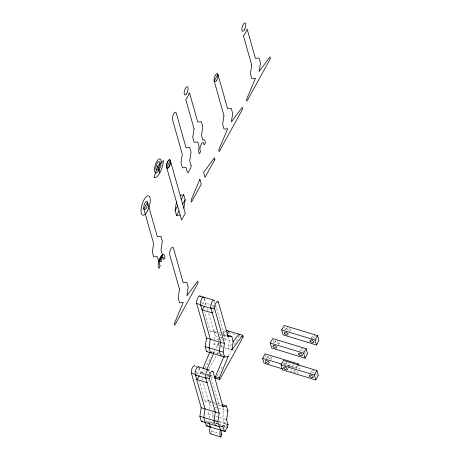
<?xml version="1.0" encoding="UTF-8"?>
<svg xmlns="http://www.w3.org/2000/svg" width="460" height="460" viewBox="0 0 460 460"><rect width="100%" height="100%" fill="white"/><g stroke="black" fill="none" stroke-linecap="round" stroke-linejoin="round"><path stroke-width="0.34" stroke-dasharray="2.3 1.72" d="M208.748 422.613A4.45 1.639 -73.1 0 1 209.656 421.653L209.835 420.377M213.538 422.665L209.656 421.653M219.04 346.035L213.9 344.482L214.308 341.791M214.636 339.641L215.205 335.88L213.808 330.941L210.174 331.315L204.677 311.874M218.161 342.959L217.758 345.65L219.782 342.901M218.488 340.808L218.736 339.198M209.748 418.174L208.616 414.161L209.105 410.935M209.352 409.325L209.921 405.565L208.524 400.625L204.89 400.999L199.387 381.558M212.957 412.108L212.468 415.334L213.331 418.364M213.204 410.492L213.365 409.417M211.169 432.342L211.56 431.147A4.45 1.639 -73.1 0 1 210.921 428.95M204.614 374.963L201.721 374.089L201.256 372.445L202.371 369.788M213.492 353.705L214.055 352.377L213.147 352.469M201.721 374.089L204.188 369.604M204.803 368.483L210.979 357.265M213.676 352.36L214.601 350.681M215.912 348.295L219 342.688M220.852 339.325L222.088 337.082M222.703 335.961L225.17 331.476L224.704 329.826L222.68 332.574M209.277 368.529L216.142 356.051M217.298 353.947L218.46 351.848M221.001 347.219L222.853 343.856M224.704 340.492L226.556 337.128M228.407 333.764L228.942 332.333M217.091 376.13L222.646 366.039M228.275 355.804L230.667 351.457M234.37 344.73L239.309 335.76L239.189 335.346M275.408 341.13L274.125 343.459L273.073 339.813M266.507 358.737L267.795 356.408M285.585 330.257L286.821 328.009M278.536 344.425L279.197 343.212A2.168 1.006 28.8 0 0 276.931 340.981M270.658 360.174L271.584 358.49M289.691 331.775L290.616 330.096M286.16 362.974L284.878 365.309L284.004 362.279M288.058 368.512L289.029 366.741M289.288 366.269L289.955 365.062A2.168 1.006 28.8 0 0 287.684 362.831M299.822 351.25L301.104 348.921M291.899 367.086L293.445 364.285M311.242 338.134L312.524 335.8A2.168 1.006 28.8 0 1 315.669 336.565M294.768 370.852L295.745 369.081M296.004 368.609L297.597 365.666M298.373 371.72L297.447 373.405L296.752 370.938M310.58 373.1L311.863 370.766M213.9 344.482L215.251 342.648M217.275 339.9L218.626 338.071M219.978 336.237L220.656 335.323M221.806 340.153L222.485 339.238M223.836 337.404L226.533 333.741M231.414 344.183L228.033 348.766L229.339 340.164L228.557 337.387M216.2 423.752L216.28 423.671A7.337 2.702 -73.1 0 0 216.286 422.608M223.962 427.679L225.411 427.909M216.752 332.206L214.032 332.482L208.495 312.915M226.579 335.369L224.308 335.599L215.728 305.267M211.698 401.862L208.748 402.166L203.205 382.599M221.294 405.047L219.023 405.283L210.444 374.952M208.087 422.13L208.765 422.061L208.938 422.665M209.576 304.296L205.723 303.128A10.108 3.726 -73.1 0 1 204.913 305.25M211.508 304.882L214.078 305.659M215.361 306.049L216.005 306.245A10.108 3.726 -73.1 0 1 215.613 307.337M311.236 338.186L313.168 338.773M316.376 339.744L317.664 340.135M304.963 352.866L306.245 353.251M225.17 331.476L225.894 331.695M228.787 332.568L236.739 334.978M239.309 335.76L240.994 336.272M213.808 330.941L216.7 331.821M218.948 332.499L220.231 332.891M222.801 333.667L226.659 334.84M210.174 331.315L217.459 333.523M219.173 334.041L221.099 334.627M222.6 335.081L226.481 336.254M215.205 335.88L217.856 336.685M220.346 337.439L221.628 337.83M224.198 338.606L231.748 340.894M282.883 363.756L299.92 368.92L299.218 366.447M284.343 364.918L296.05 368.466M315.721 374.71L317.647 375.297M220.967 346.622L222.893 347.208M224.825 347.789L230.684 349.565M289.742 371.065L296.809 373.209M210.921 351.428L212.365 351.865M212.848 352.009L219.19 353.935M221.122 354.522L223.048 355.103M225.296 355.787L225.779 355.931M201.256 372.445L204.625 373.462M207.034 374.193L208.966 374.779M210.249 375.17L213.463 376.142M204.936 374.175L200.439 372.813A10.108 3.726 -73.1 0 1 199.629 374.929M206.224 374.566L208.794 375.343M206.218 375.452L208.144 376.038M210.714 376.815L213.929 377.786M208.524 400.625L211.657 401.574M213.02 401.988L215.234 402.661M217.517 403.351L221.375 404.524M204.89 400.999L211.6 403.035M213.883 403.725L215.815 404.311M217.31 404.765L221.593 406.059M209.921 405.565L212.813 406.439M215.061 407.123L216.988 407.704M218.27 408.095L226.464 410.579M208.616 414.161L213.756 415.719M215.683 416.306L217.609 416.892M219.541 417.473L225.4 419.25M215.251 419.974L216.625 420.388M219.362 421.222L225.532 423.091M218.983 421.745L224.123 423.303A7.337 2.702 -73.1 0 1 226.579 426.058M226.556 424.114L224.146 423.384L223.796 425.943L225.963 426.598M215.516 423.062L217.574 423.683M218.258 423.89L224.428 425.764M216.28 423.671L217.568 424.062M219.495 424.649L222.065 425.425M205.879 421.182L213.906 423.62M219.529 425.322L220.012 425.466M211.56 431.147L219.27 433.481M284.665 327.313L285.361 329.78M265.46 355.091L266.507 358.794M214.808 302.019L214.9 302.341M204.435 298.574L206.764 306.797M207.282 308.631L207.799 310.466M201.773 301.616L202.538 304.319M223.267 407.071L224.054 409.848L222.749 418.445L224.123 423.303M209.616 372.025L209.8 372.675M199.059 367.931L200.957 374.647M201.998 378.315L202.515 380.15M196.489 371.3L197.403 374.538M214.084 310.563A10.108 3.726 -73.1 0 1 213.354 311.702M214.653 301.852A4.335 1.598 -73.1 0 1 214.647 302.553M214.481 303.772A4.335 1.598 -73.1 0 1 214.389 304.204M213.86 305.854A4.335 1.598 -73.1 0 1 212.842 307.705M204.349 298.431A4.335 1.598 -73.1 0 1 202.929 304.048M209.375 371.87A4.335 1.598 -73.1 0 1 209.105 373.882M208.725 375.147A4.335 1.598 -73.1 0 1 207.748 377.125M199.065 368.115A4.335 1.598 -73.1 0 1 197.277 374.273M211.502 426.069A4.45 1.639 -73.1 0 1 211.686 425.563M212.6 423.786A4.45 1.639 -73.1 0 1 213.86 422.665M210.72 375.929A10.108 3.726 -73.1 0 1 210.427 376.751M208.679 380.443A10.108 3.726 -73.1 0 1 208.196 381.208M223.709 425.994A4.45 1.639 -73.1 0 1 225.25 428.07M221.841 429.013A4.45 1.639 -73.1 0 1 222.37 427.771M207.644 424.902A4.45 1.639 -73.1 0 1 207.828 424.39M314.427 373.175A2.168 1.006 28.8 0 1 312.012 371.68A2.168 1.006 28.8 0 1 312.587 370.49A2.168 1.006 28.8 0 1 315.157 371.668M289.95 365.079A2.168 1.006 28.8 0 1 286.902 364.51A2.168 1.006 28.8 0 1 287 362.698M294.825 370.352A2.168 1.006 28.8 0 1 292.974 370.909A2.168 1.006 28.8 0 1 290.95 368.868M297.252 365.752A2.168 1.006 28.8 0 1 295.717 366.516A2.168 1.006 28.8 0 1 293.417 364.59M303.675 351.325A2.168 1.006 28.8 0 1 301.035 349.082A2.168 1.006 28.8 0 1 304.094 349.548M279.214 343.171A2.168 1.006 28.8 0 1 276.368 342.832A2.168 1.006 28.8 0 1 275.931 340.86M314.743 338.123A2.168 1.006 28.8 0 1 312.507 335.829M268.232 357.667A2.168 1.006 28.8 0 0 271.538 358.576A2.168 1.006 28.8 0 0 269.226 356.23A2.168 1.006 28.8 0 0 268.232 357.667M287.258 329.274A2.168 1.006 28.8 0 0 290.565 330.182A2.168 1.006 28.8 0 0 288.253 327.836A2.168 1.006 28.8 0 0 287.258 329.274"/><path stroke-width="0.69" d="M162.42 254.777L161.5 261.435L158.717 261.504L157.32 256.571L153.692 256.945L152.294 252.005L153.594 243.403L143.819 208.846L147.522 202.118L157.297 236.676L160.931 236.302L162.328 241.241L161.023 249.843L162.42 254.777L158.717 261.504M205.263 422.125L206.31 425.828L224.302 431.279L225.371 431.256A4.45 1.639 -73.1 0 1 227.648 427.11L228.005 424.551L226.607 419.618L227.913 411.016L226.515 406.077L222.013 404.714M180.159 215.079L176.525 215.447L175.128 210.513L176.433 201.911M183.862 208.345L185.161 199.749L183.764 194.81L180.136 195.184M214.573 377.982L219.713 379.54L219.248 377.896L228.189 356.661L224.555 357.035L206.563 351.578L205.166 346.644L206.471 338.042L196.696 303.485A4.335 1.598 -73.1 0 1 197.765 297.804A4.335 1.598 -73.1 0 1 200.324 296.55M224.302 431.279L222.904 426.345L219.27 426.719L201.279 421.262L199.881 416.329L201.187 407.727L191.406 373.169A4.335 1.598 -73.1 0 1 192.562 367.333A4.335 1.598 -73.1 0 1 195.109 366.442M224.555 357.035L223.157 352.096L224.463 343.499L214.682 308.936A4.335 1.598 -73.1 0 1 215.838 303.105A4.335 1.598 -73.1 0 1 218.385 302.209L228.166 336.766L231.8 336.398L233.197 341.331L231.892 349.933L231.167 349.715M219.27 426.719L217.873 421.78L219.178 413.178L209.398 378.62A4.335 1.598 -73.1 0 1 210.553 372.79A4.335 1.598 -73.1 0 1 213.101 371.893L222.881 406.45L226.515 406.077M157.837 165.928L154.025 177.548A12.247 4.514 -73.1 0 0 159.815 172.902A12.247 4.514 -73.1 0 0 163.403 160.5L157.837 165.928L159.815 172.902M220.443 430.111L221.513 430.083A4.45 1.639 -73.1 0 0 221.841 434.257L220.944 437L210.663 433.883L210.829 433.372M202.929 368.46L209.639 352.538M206.787 369.627L213.492 353.705M223.773 356.822L215.389 376.728L215.855 378.373M175.128 210.513L177.594 206.028M181.297 199.295L183.764 194.81M176.525 215.447L178.992 210.962M182.695 204.234L185.161 199.749M219.713 379.54L243.162 336.927L242.696 335.282L226.153 330.268M270.256 343.062L272.722 338.577L306.136 348.703L307.533 353.642L305.066 358.127L271.653 348.001L270.256 343.062L303.669 353.194L305.066 358.127M282.411 368.845L264.04 363.279L262.643 358.34L265.109 353.855L298.523 363.981L298.873 365.217M281.669 329.947L284.142 325.461L317.549 335.587L318.947 340.526L316.48 345.011L283.067 334.88L281.669 329.947L315.083 340.072L316.48 345.011M281.014 364.912L283.481 360.427L316.894 370.553L318.291 375.492L315.819 379.977L282.411 369.851L281.014 364.912L314.421 375.038L315.819 379.977M303.669 353.194L306.136 348.703M297.902 365.102L298.523 363.981M315.083 340.072L317.549 335.587M314.421 375.038L316.894 370.553M227.211 332.827L228.562 330.999L228.677 331.407M233.439 341.441L238.843 334.109L238.987 334.627M231.892 349.933L242.696 335.282M227.487 335.277L227.941 335.225L228.206 336.151M206.563 351.578L207.247 351.509M211.784 352.607L210.421 352.751L209.024 347.812L210.329 339.21L200.548 304.652L196.696 303.485M221.156 355.816L220.702 355.862L219.305 350.928L220.61 342.326L210.829 307.769L214.682 308.936M221.979 404.978L222.657 404.909L222.835 405.53M201.279 421.262L202.641 421.124M205.815 422.36L205.137 422.429L203.74 417.496L205.045 408.894L195.264 374.336L191.406 373.169M216.321 425.454L215.418 425.546L214.021 420.612L215.32 412.01L205.545 377.453L209.398 378.62M206.31 425.828L207.621 425.874M210.162 426.995L210.634 426.983M199.715 295.952L213.848 300.236M202.084 297.269L202.567 297.413M217.666 301.99L218.385 302.209M201.233 305.457L211.514 308.574A4.335 1.598 -73.1 0 1 211.479 303.002A4.335 1.598 -73.1 0 1 214.532 301.041M242.437 336.709L243.162 336.927M227.303 335.035L231.8 336.398M227.441 336.547L228.166 336.766M232.472 341.113L233.197 341.331M206.471 338.042L224.463 343.499M262.643 358.34L281.681 364.113M205.166 346.644L223.157 352.096M227.464 356.442L228.189 356.661M198.283 366.804L208.564 369.921M196.075 366.729L196.558 366.879M212.376 371.674L213.101 371.893M214.107 376.337L219.248 377.896M195.948 375.141L205.539 378.045M222.157 406.232L222.881 406.45M227.188 410.797L227.913 411.016M201.187 407.727L219.178 413.178M225.883 419.399L226.607 419.618M227.28 424.333L228.005 424.551M199.881 416.329L217.873 421.78M226.929 426.891L227.648 427.11M222.18 426.127L222.904 426.345M208.581 426.167L209.064 426.311M222.237 430.301L222.962 430.525M224.647 431.031L225.371 431.256M221.202 434.067L221.841 434.257M219.477 426.696L220.42 430.031A7.337 2.702 -73.1 0 0 220.944 437M209.196 423.579L210.139 426.914A7.337 2.702 -73.1 0 0 210.663 433.883M212.704 312.541A10.108 3.726 -73.1 0 1 212.302 312.972L202.02 309.856A10.108 3.726 -73.1 0 0 204.476 306.193M201.969 305.198A4.335 1.598 -73.1 0 1 200.905 300.719A4.335 1.598 -73.1 0 1 204.251 297.925M206.23 378.258A4.335 1.598 -73.1 0 1 206.126 372.859A4.335 1.598 -73.1 0 1 209.173 370.518M196.489 375.009A4.335 1.598 -73.1 0 1 195.626 370.375A4.335 1.598 -73.1 0 1 198.898 367.402M207.42 382.22A10.108 3.726 -73.1 0 1 207.017 382.657L196.736 379.54A10.108 3.726 -73.1 0 0 199.301 375.647M191.136 165.686L190.785 168.239A4.45 1.639 -73.1 0 0 188.502 172.385L187.433 172.414L186.035 167.48L182.407 167.848L181.01 162.915L182.315 154.313L172.534 119.755A4.335 1.598 -73.1 0 1 173.684 113.919A4.335 1.598 -73.1 0 1 176.237 113.028L186.018 147.585L189.646 147.211L191.044 152.151L189.738 160.747L191.136 165.686M194.051 128.777L192.746 137.379L194.143 142.318L197.777 141.945L199.151 146.797A7.337 2.702 -73.1 0 0 199.669 153.767L200.571 151.03A4.45 1.639 -73.1 0 1 201.238 144.273A4.45 1.639 -73.1 0 1 203.975 144.837L205.292 143.56A7.337 2.702 -73.1 0 0 202.854 140.07L201.48 135.217L202.785 126.615L201.388 121.681L197.754 122.049L189.445 92.696A10.108 3.726 -73.1 0 1 185.742 99.423L194.051 128.777M179.486 289.288L178.187 297.884L179.584 302.824L183.212 302.45L174.271 323.685L174.737 325.329L198.191 282.716L197.725 281.071L186.915 295.722L188.22 287.12L186.823 282.187L183.189 282.561L173.414 247.997A4.335 1.598 -73.1 0 0 170.861 248.894A4.335 1.598 -73.1 0 0 169.711 254.731L179.486 289.288M223.951 115.558L222.646 124.16L224.043 129.099L227.677 128.725L218.736 149.96L219.202 151.605L242.65 108.991L242.184 107.347L231.38 121.998L232.685 113.396L231.288 108.462L227.654 108.83L217.873 74.273L214.17 81L223.951 115.558M251.723 65.096L250.418 73.698L251.815 78.631L255.449 78.257L246.508 99.492L246.968 101.142L270.423 58.523L269.957 56.879L259.152 71.53L260.458 62.934L259.06 57.994L255.427 58.368L247.118 29.014A10.108 3.726 -73.1 0 1 243.415 35.742L251.723 65.096M160.114 265.656L159.217 268.393A7.337 2.702 -73.1 0 1 160.321 257.255A7.337 2.702 -73.1 0 1 164.835 258.181L163.524 259.463A4.45 1.639 -73.1 0 0 160.787 258.899A4.45 1.639 -73.1 0 0 160.114 265.656M199.905 179.193L190.963 200.422L191.429 202.072L201.302 184.126L199.905 179.193M170.355 160.626L166.652 167.354L181.556 220.012L185.254 213.285L170.355 160.626M214.877 159.453L205.005 177.399L203.607 172.46L214.412 157.809L214.877 159.453M169.159 166.537A4.335 1.598 -73.1 0 0 169.792 159.856A4.335 1.598 -73.1 0 0 166.56 165.577A4.45 1.639 -73.1 0 0 169.177 166.606A4.45 1.639 -73.1 0 0 169.826 159.741A4.45 1.639 -73.1 0 0 166.508 165.617A4.335 1.598 -73.1 0 0 169.159 166.537M244.45 29.722A4.335 1.598 -73.1 0 0 245.088 23.034A4.335 1.598 -73.1 0 0 241.851 28.761A4.335 1.598 -73.1 0 0 244.45 29.722M216.637 80.258A4.335 1.598 -73.1 0 0 217.35 73.514A4.335 1.598 -73.1 0 0 214.09 79.137A4.335 1.598 -73.1 0 0 216.637 80.258M146.326 208.029A4.335 1.598 -73.1 0 0 146.958 201.348A4.335 1.598 -73.1 0 0 143.727 207.069A4.335 1.598 -73.1 0 0 146.326 208.029M158.51 168.544A4.45 1.639 -73.1 0 0 159.16 161.678A4.45 1.639 -73.1 0 0 155.842 167.555A4.45 1.639 -73.1 0 0 158.51 168.544M158.947 170.24A7.337 2.702 -73.1 0 0 160.023 158.924A7.337 2.702 -73.1 0 0 154.543 168.619A7.337 2.702 -73.1 0 0 158.947 170.24M147.194 211.427A10.108 3.726 -73.1 0 0 148.678 195.833A10.108 3.726 -73.1 0 0 141.134 209.191A10.108 3.726 -73.1 0 0 147.194 211.427M186.737 93.478A4.335 1.598 -73.1 0 0 187.444 86.733A4.335 1.598 -73.1 0 0 184.19 92.356A4.335 1.598 -73.1 0 0 186.737 93.478M309.833 376.516A2.168 1.006 28.8 0 0 313.139 377.424A2.168 1.006 28.8 0 0 310.828 375.078A2.168 1.006 28.8 0 0 309.833 376.516M284.13 368.724A2.168 1.006 28.8 0 0 287.437 369.633A2.168 1.006 28.8 0 0 285.131 367.287A2.168 1.006 28.8 0 0 284.13 368.724M265.759 362.152A2.168 1.006 28.8 0 0 269.071 363.061A2.168 1.006 28.8 0 0 266.76 360.715A2.168 1.006 28.8 0 0 265.759 362.152M299.075 354.666A2.168 1.006 28.8 0 0 302.381 355.574A2.168 1.006 28.8 0 0 300.07 353.234A2.168 1.006 28.8 0 0 299.075 354.666M273.378 346.874A2.168 1.006 28.8 0 0 276.684 347.789A2.168 1.006 28.8 0 0 274.373 345.443A2.168 1.006 28.8 0 0 273.378 346.874M310.494 341.544A2.168 1.006 28.8 0 0 313.8 342.459A2.168 1.006 28.8 0 0 311.489 340.112A2.168 1.006 28.8 0 0 310.494 341.544M284.792 333.759A2.168 1.006 28.8 0 0 288.098 334.667A2.168 1.006 28.8 0 0 285.786 332.321A2.168 1.006 28.8 0 0 284.792 333.759"/></g></svg>
